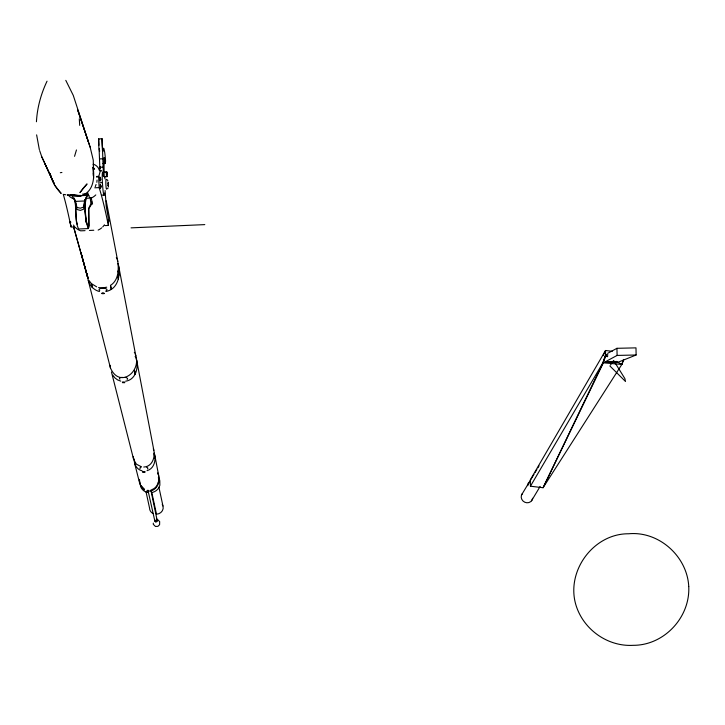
<?xml version="1.0" encoding="UTF-8"?>
<svg xmlns="http://www.w3.org/2000/svg" width="725" height="725" viewBox="0 0 725 725"><rect width="100%" height="100%" fill="white"/><g stroke="black" fill="none" stroke-linecap="round" stroke-linejoin="round"><path stroke-width="1.09" d="M100.213 179.99C100.023 184.975 99.588 171.517 100.412 179.954M100.576 187.295C100.385 192.279 99.941 178.812 100.775 187.258M108.288 221.288L108.215 222.53L108.315 218.189L106.176 206.063L105.107 190.521M71.141 225.076L70.987 227.097L74.285 226.952M36.44 121.755C37.193 107.69 41.008 93.851 47.034 81.182M99.968 170.946L99.234 152.168A10.558 0.734 87.5 0 1 98.736 144.212L98.682 141.91A9.76 0.68 87.5 0 1 98.672 138.91L98.972 145.254M103.312 175.939L103.403 172.74A6.752 0.471 87.5 0 0 103.095 167.149L102.606 152.023A10.558 0.734 87.5 0 1 102.107 144.067L102.044 141.765A9.76 0.68 87.5 0 1 102.044 138.765L102.343 145.1A8.156 0.571 87.5 0 0 102.733 149.513L103.149 151.199A21.958 1.522 87.5 0 1 103.575 149.142L103.63 148.226L103.983 149.332A23.39 1.622 87.5 0 1 104.772 152.903A19.294 1.341 87.5 0 1 105.587 161.104L105.216 163.497L102.968 163.596M100.748 179.03C100.766 179.148 100.712 180.054 100.775 179.021M83.393 195.369L83.42 194.726M101.926 171.254L101.4 170.529L100.403 170.62L98.645 176.936L99.144 187.603A695.184 48.294 87.5 0 1 107.581 221.605L108.36 225.448L105.062 225.593M106.783 188.69C105.913 192.089 105.37 176.538 106.475 179.718M96.851 182.337L97.059 180.063M105.868 291.495C118.565 289.193 121.012 273.987 117.985 263.447M91.713 201.532L91.341 204.622L88.776 208.709L88.994 226.998L88.187 228.583L78.617 229C74.14 219.829 76.95 208.909 74.521 199.321M106.829 174.852L106.901 172.115L103.213 172.224M90.326 198.967L90.924 203.653L88.649 208.41L88.84 225.638L88.223 227.179C84.127 216.467 83.873 203.589 87.77 193.04L86.864 193.901L86.937 195.387L84.798 200.97L83.638 209.181L80.366 210.404L77.013 209.471L75.228 201.396L72.201 196.04L72.137 194.554M84.762 199.738L83.583 207.087L80.303 208.211L76.95 207.386L75.192 200.163M93.262 167.575L94.603 169.17L93.135 167.412C94.667 177.244 93.625 190.63 83.04 195.016M74.548 156.328L76.46 149.948M603.118 355.567L605.538 350.492L605.62 355.685L603.418 362.763L543.079 487.735L530.428 486.203L530.328 479.832L605.538 350.492L612.217 351.317M623.772 359.627L621.851 364.439L543.079 487.735L602.928 362.772L605.602 354.443L607.831 354.679M530.428 486.203L602.928 362.772L621.851 364.439L623.518 359.428M95.274 186.633L96.062 184.485M107.69 188.745L108.079 187.712M602.928 362.772L605.62 355.685L607.849 355.921M88.187 228.583L85.931 220.871L84.798 200.97L87.843 194.527L87.779 193.04M108.36 225.448L108.478 221.297M531.488 500.866L540.17 486.375M521.61 494.822L533.963 474.331M534.987 472.646L536.872 469.51M537.887 467.824L539.056 465.894M610.468 365.001L613.604 360.461L624.868 378.577L625.503 381.486L609.843 365.917M156.337 521.511L156.727 520.867M111.297 289.402L110.481 285.396C118.574 280.249 118.846 269.945 117.785 261.417L106.203 200.789M607.568 353.374L616.957 348.308L635.988 347.864L636.124 354.996L618.316 362.138L606.009 362.029M604.895 362.02L617.093 355.431L636.124 354.996M151.643 489.719C157.488 487.862 159.582 481.173 158.621 475.609A5.592 5.184 -10.8 0 0 157.733 472.899M616.359 361.838L608.048 361.766M79.714 195.868L80.439 196.013L67.371 195.016L80.439 196.013L81.717 195.523L70.588 195.116L73.796 194.735L79.714 195.868L80.674 195.487M81.707 195.523L80.14 195.977M147.021 470.679C154.38 468.703 156.41 459.514 154.117 453.071M106.711 287.2L102.633 287.943L98.546 287.562M125.597 381.196C134.306 380.063 138.076 370.566 136.798 362.772A28.9 26.698 -12.2 0 0 136.735 360.823L135.956 358.005M143.749 467.045C152.123 466.728 155.34 457.457 153.854 450.298L136.617 360.035M60.32 172.713L61.915 172.468M121.356 377.453L122.271 377.335M98.672 138.91L102.044 138.765M99.461 158.92L102.823 158.775M99.724 167.294L103.095 167.149M102.995 172.305L107.11 172.124L107.3 176.556L104.817 176.673L104.907 178.885M96.552 176.456L98.754 176.356M104.001 176.637L107.3 176.556M96.452 177.036L98.645 176.936M100.168 182.736L102.415 182.637A16.222 1.124 87.5 0 0 104.182 195.052L101.935 195.152M94.748 187.802L99.144 187.603M82.659 194.092L86.864 193.901M72.201 196.04L86.937 195.387L87.843 194.527L88.876 195.46M86.873 198.26L91.241 198.07A14.582 13.467 -12.2 0 0 95.791 194.916M75.228 201.396L84.798 200.97M131.053 227.858L204.794 224.614M85.052 230.641L80.674 230.831A14.582 13.467 -12.2 0 1 75.083 227.152M89.42 230.45L93.788 230.251M156.156 519.272L157.189 519.227M77.711 195.768L79.532 195.931M141.52 466.837L136.4 464.19L133.636 459.442L111.451 371.979M146.822 490.843C154.896 492.719 160.569 483.838 158.802 476.579A5.592 5.184 -10.8 0 0 158.394 474.712L158.186 474.286A5.592 5.166 -12.2 0 0 157.624 473.498M64.217 194.454L65.785 194.798M78.01 195.605L79.016 195.904M96.633 286.828L91.413 283.62L88.858 280.321M99.488 291.532C92.61 289.873 87.77 283.267 87.653 276.279M120.776 381.142L117.622 379.927L114.903 377.897L112.801 375.188M142.073 470.842C136.817 469.628 133.781 464.145 134.261 458.979M605.62 355.685L607.532 356.718M616.123 361.349L621.851 364.439M157.524 519.499L159.672 521.601L159.6 524.673L157.905 526.35L155.467 526.459L153.319 524.347L153.301 523.115M140.641 485.478L142.218 487.508M54.737 185.346L61.172 193.43C55.798 188.002 51.91 181.268 50.152 173.819M134.315 352.323L134.669 352.858M135.113 356.537L135.484 357.081M65.794 80.357L73.279 95.419L90.181 147.302L93.271 160.189L93.471 175.803L93.153 167.375M106.774 174.761L106.294 172.088L106.493 176.519M86.184 222.693L85.16 210.794M116.825 258.372L116.335 257.42M153.292 448.766L153.854 450.298M41.787 156.836L54.284 183.978L41.787 156.836L39.667 150.637M44.868 163.714L54.284 183.978M117.187 259.26L117.785 261.417M135.158 353.818C142.58 371.091 119.679 389.28 110.427 367.928L88.251 280.475M107.382 179.746L107.907 181.023M88.559 195.17L89.42 197.245L91.241 198.07L92.555 204.151M74.086 198.007L75.391 201.786L76.442 220.518M88.314 141.647L77.693 109.973L90.181 147.302M50.206 173.918L51.756 178.631M99.688 151.244L99.37 149.658A8.156 0.571 87.5 0 1 99.262 148.752M73.56 226.789L88.033 278.373L81.073 252.916L87.218 276.424L86.855 273.624M73.615 226.952L88.033 278.373M134.678 463.574L139.572 482.841M39.349 149.676L36.622 134.868M103.168 175.849L102.986 174.634A8.129 0.562 87.5 0 0 102.288 173.846A8.129 0.562 87.5 0 0 102.415 182.637M147.927 490.127L154.942 521.474M76.66 221.515L77.312 224.514M158.893 487.137L162.953 505.932M151.715 492.094L156.491 514.206A6.842 6.326 -12.2 0 0 162.246 504.437M145.988 491.586L149.567 508.162A6.842 6.326 -12.2 0 0 153.066 513.508M110.481 285.396L111.342 289.384M150.836 490.055L157.189 520.505M118.465 279.152L117.668 275.083L118.447 279.197M154.026 453.941L154.833 458.082M118.583 265.604L135.82 355.857M154.67 454.566L158.512 474.657M139.254 480.467L140.659 485.433L144.266 488.976L144.474 489.937L140.868 486.393L139.862 483.992L139.463 479.415M133.237 456.65L133.636 459.442M110.046 365.291L110.427 367.928M70.832 226.354C71.059 227.967 69.654 219.612 70.216 223.246A695.184 48.294 87.5 0 0 63.274 194.309M70.697 222.729L70.651 221.696M79.297 118.8L79.696 125.371M84.888 200.272L85.043 207.731M93.353 173.139L93.588 178.468M100.295 166.65L100.358 168.309M616.957 348.308L617.093 355.431M157.207 520.604L157.225 521.474L155.639 522.154L154.951 520.704M155.358 520.659L155.368 521.184M159.183 478.926A5.592 5.166 -12.2 0 1 159.808 481.219L159.872 485.179A9.987 9.226 -12.2 0 1 152.495 492.411M158.295 477.784A5.592 5.166 -12.2 0 1 158.63 478.138M148.09 492.61A9.987 9.226 -12.2 0 1 140.496 486.031M104.445 224.804A14.582 13.467 -12.2 0 1 102.714 226.916M101.699 227.849A14.582 13.467 -12.2 0 1 98.156 230.061M74.24 226.127A14.582 13.467 -12.2 0 1 73.506 225.04M93.616 164.276A9.579 8.845 -12.2 0 1 99.334 170.33M73.76 198.84A14.582 13.467 -12.2 0 1 69.111 196.094M93.162 164.376A84.481 5.873 87.5 0 1 93.516 164.965M105.216 163.497A18.288 1.269 87.5 0 0 104.01 157.561L104.11 174.526A14.201 0.988 87.5 0 1 104.273 176.701M104.554 193.013A14.201 0.988 87.5 0 1 104.182 195.052M146.459 467.145A3.969 1.486 1 0 1 147.474 468.93M140.152 468.676A3.969 1.486 1 0 1 140.868 467.226M125.307 377.39A3.969 1.486 1 0 1 127.192 379.402M119.87 379.148A3.969 1.486 1 0 1 119.652 378.767M119.707 378.387A3.969 1.486 1 0 1 120.024 378.015M106.04 290.689A3.969 1.486 1 0 0 106.548 289.058A3.969 1.486 1 0 0 102.696 288.197L100.766 288.432A3.969 1.486 1 0 0 99.76 290.48M532.594 498.274A5.845 5.419 33.5 0 1 524.782 502.235A5.845 5.419 33.5 0 1 522.344 493.607M527.836 485.677A5.737 1.269 88.6 0 1 529.458 482.913M101.156 186.651C101.165 187.621 101.02 185.682 101.119 186.715M108.333 183.806L108.152 185.618L108.315 182.908C108.705 185.401 107.644 179.773 108.333 183.806M108.823 220.382C108.823 221.778 108.777 219.013 108.85 220.328M108.868 220.645L108.823 221.315L108.832 220.708M70.071 222.312L70.108 221.741L70.071 222.312M101.11 186.334L101.038 185.772L101.137 186.325M108.451 184.73L108.324 186.443L108.36 184.739M688.75 586.534C690.3 617.328 664.118 645.431 633.224 645.322C607.342 646.854 582.8 629.11 575.686 604.188C566.18 570.638 593.675 533.5 628.638 533.772C658.934 530.918 687.218 556.356 688.75 586.534M102.461 293.426C100.032 293.843 106.14 293.553 103.521 293.516C105.877 292.683 99.996 292.936 102.461 293.426M123.051 382.447C120.613 382.873 126.73 382.573 124.111 382.537C126.449 381.712 120.513 381.948 123.051 382.447M143.333 471.975C140.904 472.401 147.012 472.102 144.393 472.066C146.731 471.241 140.795 471.477 143.333 471.975M134.451 370.158L135.258 374.2L134.451 370.158M83.52 187.793L79.931 192.596L87.063 183.923L83.52 187.793M92.447 287.644L91.413 283.62L92.41 287.617M158.576 483.167L158.394 482.243L158.576 483.167M118.936 274.902L118.139 270.806L118.927 274.947"/></g></svg>
